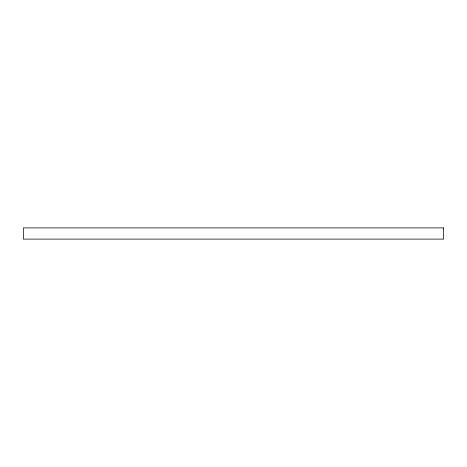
<?xml version="1.0" encoding="UTF-8"?>
<svg xmlns="http://www.w3.org/2000/svg" width="467" height="467" viewBox="0 0 467 467"><rect width="100%" height="100%" fill="white"/><g stroke="black" fill="none" stroke-linecap="round" stroke-linejoin="round"><path stroke-width="0.7" d="M443.65 227.896L23.35 227.896L23.35 239.104L443.65 239.104L443.65 227.896"/></g></svg>
